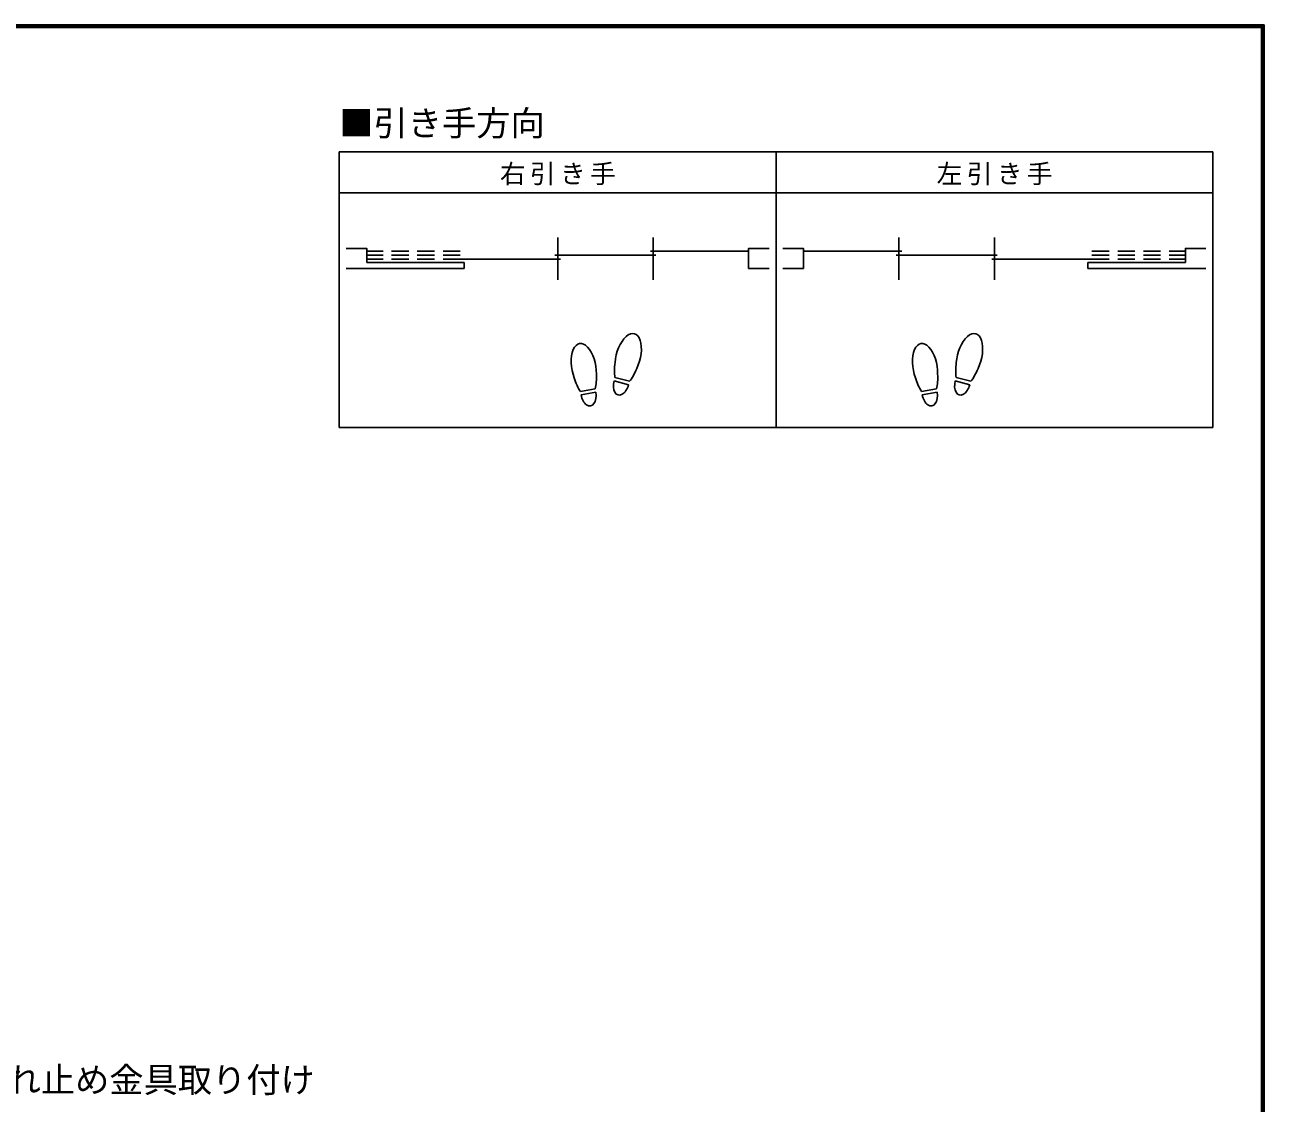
# Model space of a CAD drawing. Units: millimetres at full size, sheet at 1:5; details may follow other scales. Extents: x -973 to 977, y -718 to 696.
# Drawn here: x 253 to 977, y 66 to 696 of the extents above; entities that cross this region are included whole.
import ezdxf
from ezdxf.enums import TextEntityAlignment as Align

# ---------------------------------------------------------------- set-up
doc = ezdxf.new("R2010")
doc.units = ezdxf.units.MM
doc.header["$LTSCALE"] = 5
doc.linetypes.add('DASHED2', pattern=[3, 2, -1])
for name, color, linetype in [('0-0_補助線', 3, 'Continuous'), ('0-A_文字', 7, 'Continuous'), ('F-1_枠', 6, 'Continuous')]:
    doc.layers.add(name, color=color, linetype=linetype)
doc.styles.add('ＭＳ ゴシック', font='')
doc.styles.get('ＭＳ ゴシック').set_extended_font_data('MS Gothic')

msp = doc.modelspace()

# ---------------------------------------------------------------- linework, layer by layer
at = {"layer": '0-0_補助線'}
for p, q in [((436.55, 621.667), (946.639, 621.667)), ((436.55, 621.667), (436.55, 460.667)), ((691.595, 460.667), (691.595, 621.667)), ((946.639, 460.667), (946.639, 621.667)), ((436.55, 597.667), (946.639, 597.667)), ((564.072, 546.929), (564.072, 571.729)), ((619.833, 546.929), (619.833, 571.729)), ((763.356, 546.929), (763.356, 571.729)), ((819.117, 546.929), (819.117, 571.729)), ((605.445, 485.706), (596.965, 487.978)), ((605.989, 487.735), (597.508, 490.007)), ((804.729, 485.706), (796.248, 487.978)), ((805.272, 487.735), (796.792, 490.007)), ((585.978, 483.378), (577.331, 481.853)), ((586.342, 481.31), (577.696, 479.785)), ((785.261, 483.378), (776.615, 481.853)), ((785.626, 481.31), (776.98, 479.785)), ((946.639, 460.667), (436.55, 460.667))]:
    msp.add_line(p, q, dxfattribs=at)
at = {"layer": '0-0_補助線', "linetype": 'DASHED2'}
for p, q in [((507.111, 563.729), (452.55, 563.729)), ((507.111, 561.329), (452.55, 561.329)), ((507.111, 558.929), (452.55, 558.929)), ((876.078, 563.729), (930.639, 563.729)), ((876.078, 561.329), (930.639, 561.329)), ((876.078, 558.929), (930.639, 558.929))]:
    msp.add_line(p, q, dxfattribs=at)
at = {"layer": '0-0_補助線', "color": 2}
for p, q in [((507.111, 558.929), (565.672, 558.929)), ((562.472, 561.329), (621.433, 561.329)), ((618.233, 563.729), (675.595, 563.729)), ((764.956, 563.729), (707.595, 563.729)), ((820.717, 561.329), (761.756, 561.329)), ((876.078, 558.929), (817.517, 558.929)), ((509.511, 553.529), (440.55, 553.529)), ((452.55, 557.129), (509.511, 557.129)), ((509.511, 553.529), (509.511, 557.129)), ((675.595, 553.529), (687.595, 553.529)), ((707.595, 553.529), (695.595, 553.529)), ((873.678, 553.529), (873.678, 557.129)), ((930.639, 557.129), (873.678, 557.129)), ((873.678, 553.529), (942.639, 553.529))]:
    msp.add_line(p, q, dxfattribs=at)
for points in [[(452.55, 557.129), (452.55, 565.329), (440.55, 565.329)], [(675.595, 553.529), (675.595, 565.329), (687.595, 565.329)], [(707.595, 553.529), (707.595, 565.329), (695.595, 565.329)], [(930.639, 557.129), (930.639, 565.329), (942.639, 565.329)]]:
    msp.add_lwpolyline(points, dxfattribs=at)
at = {"layer": '0-0_補助線'}
for centre, major_axis, ratio, start_param, end_param in [((605.234, 501.878), (3.644, 13.601), 0.5, 4.3405914, 8.2257792), ((804.517, 501.878), (3.644, 13.601), 0.5, 4.3405914, 8.2257792), ((579.316, 495.877), (-2.445, 13.867), 0.5, 4.3405914, 8.2257792), ((778.6, 495.877), (-2.445, 13.867), 0.5, 4.3405914, 8.2257792), ((605.13, 501.489), (4.416, 16.48), 0.4, 1.8506333, 2.4428768), ((605.13, 501.489), (4.416, 16.48), 0.4, 3.8403085, 4.432552), ((804.413, 501.489), (4.416, 16.48), 0.4, 1.8506333, 2.4428768), ((804.413, 501.489), (4.416, 16.48), 0.4, 3.8403085, 4.432552), ((579.386, 495.481), (-2.963, 16.802), 0.4, 1.8506333, 2.4428768), ((579.386, 495.481), (-2.963, 16.802), 0.4, 3.8403085, 4.432552), ((601.205, 486.842), (1.894, 7.067), 0.6, 1.5707963, 4.712389), ((778.67, 495.481), (-2.963, 16.802), 0.4, 1.8506333, 2.4428768), ((778.67, 495.481), (-2.963, 16.802), 0.4, 3.8403085, 4.432552), ((800.489, 486.842), (1.894, 7.067), 0.6, 1.5707963, 4.712389), ((582.019, 480.548), (-1.27, 7.205), 0.6, 1.5707963, 4.712389), ((781.303, 480.548), (-1.27, 7.205), 0.6, 1.5707963, 4.712389)]:
    msp.add_ellipse(centre, major_axis=major_axis, ratio=ratio, start_param=start_param, end_param=end_param, dxfattribs=at)
at = {"layer": 'F-1_枠'}
for p, q in [((-973.347, 695.833), (976.653, 695.833)), ((-973.347, 695), (976.653, 695)), ((974.986, 695.833), (974.986, -700.833)), ((975.82, 695.833), (975.82, -700.833)), ((976.653, 695.833), (976.653, -700.833)), ((-973.347, 694.167), (976.653, 694.167))]:
    msp.add_line(p, q, dxfattribs=at)

# ---------------------------------------------------------------- texts
at = {"layer": '0-0_補助線', "color": 7, "style": 'ＭＳ ゴシック'}
msp.add_text('■引き手方向', height=14.66, dxfattribs=at).set_placement((436.55, 626.667), align=Align.BOTTOM_LEFT)
at = {"layer": '0-0_補助線', "color": 7, "char_height": 11, "attachment_point": 7, "style": 'ＭＳ ゴシック'}
for s, insert in [('\\T1.17;右引き手', (530.322, 602.167)), ('\\T1.17;左引き手', (785.367, 602.167))]:
    msp.add_mtext(s, dxfattribs=dict(at, insert=insert))
at = {"layer": '0-A_文字', "style": 'ＭＳ ゴシック'}
msp.add_text('■振れ止め金具取り付け', height=14.66, dxfattribs=at).set_placement((202.273, 68.201), align=Align.BOTTOM_LEFT)

doc.saveas('drawing.dxf')
